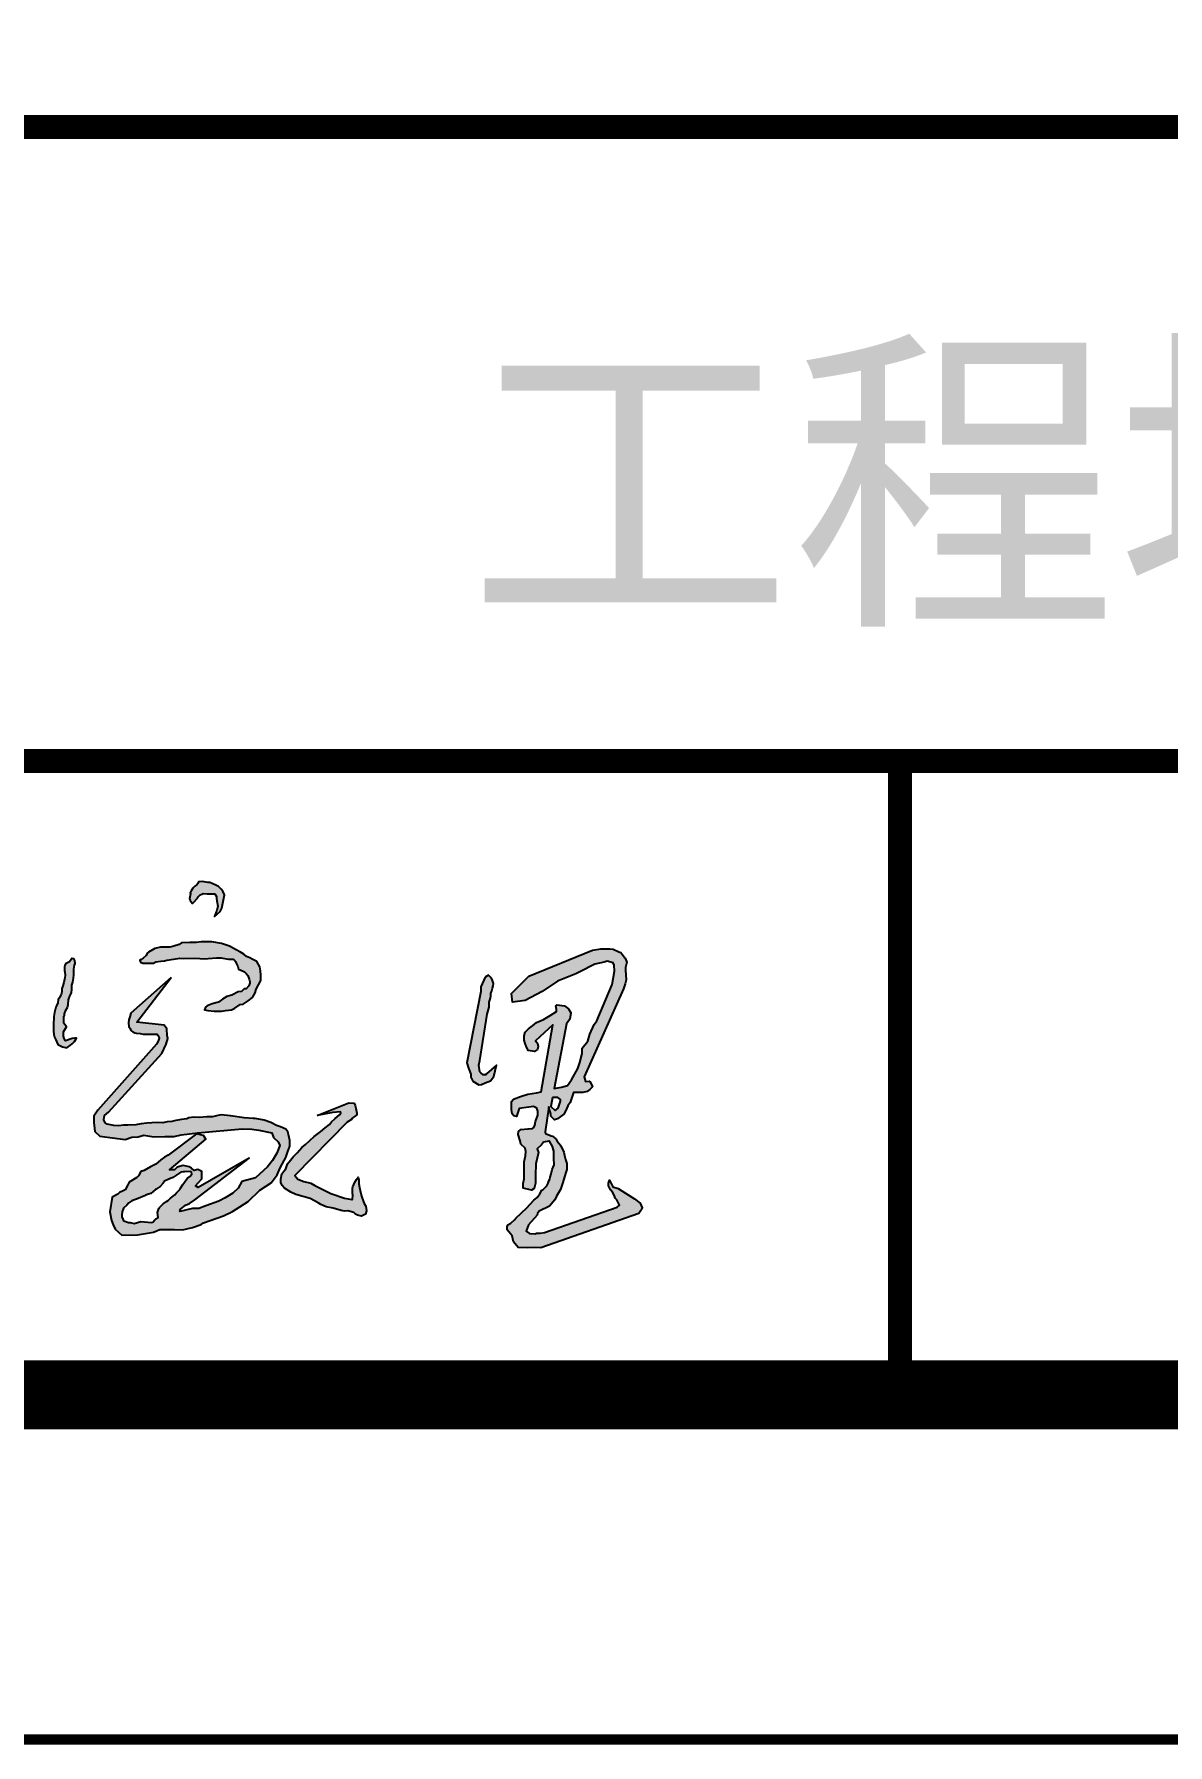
# Model space of a CAD drawing. Header units: millimetres. Extents: x -255 to 9196, y 129 to 426.
# Drawn here: x 2590.05 to 2606.48, y 129.26 to 154.07 of the extents above; entities that cross this region are included whole.
import ezdxf
from ezdxf.enums import TextEntityAlignment as Align

# ---------------------------------------------------------------- set-up
doc = ezdxf.new("R2010")
doc.units = ezdxf.units.MM
doc.layers.add('不打印', color=7, linetype='Continuous', plot=False)
doc.layers.add('地质-图框', color=7, linetype='Continuous')
doc.styles.get("Standard").update_dxf_attribs({"font": 'simfang_0.ttf', "height": 2.5})

msp = doc.modelspace()

# ---------------------------------------------------------------- hatches: boundary and pattern name
h = msp.add_hatch(color=256)
h.paths.add_polyline_path([(2592.74, 141.695), (2592.72, 141.71), (2592.682, 141.73), (2592.638, 141.751), (2592.597, 141.768), (2592.568, 141.768), (2592.489, 141.783), (2592.43, 141.78), (2592.419, 141.757), (2592.404, 141.736), (2592.375, 141.716), (2592.349, 141.687), (2592.325, 141.649), (2592.312, 141.62), (2592.316, 141.605), (2592.302, 141.535), (2592.31, 141.514), (2592.31, 141.505), (2592.319, 141.494), (2592.343, 141.464), (2592.359, 141.48), (2592.418, 141.541), (2592.428, 141.562), (2592.456, 141.59), (2592.477, 141.6), (2592.5, 141.609), (2592.557, 141.606), (2592.61, 141.606), (2592.665, 141.606), (2592.69, 141.568), (2592.69, 141.539), (2592.696, 141.503), (2592.711, 141.425), (2592.696, 141.366), (2592.686, 141.343), (2592.662, 141.278), (2592.744, 141.348), (2592.771, 141.4), (2592.808, 141.59), (2592.784, 141.643), (2592.761, 141.672)])
h.paths.add_polyline_path([(2592.969, 140.797), (2592.879, 140.848), (2592.764, 140.887), (2592.623, 140.912), (2592.551, 140.912), (2592.469, 140.91), (2592.4, 140.902), (2592.305, 140.899), (2592.184, 140.897), (2592.151, 140.871), (2592.074, 140.848), (2592.015, 140.833), (2591.879, 140.83), (2591.797, 140.812), (2591.707, 140.761), (2591.688, 140.747), (2591.67, 140.711), (2591.63, 140.675), (2591.601, 140.655), (2591.581, 140.646), (2591.589, 140.615), (2591.625, 140.602), (2591.779, 140.599), (2591.81, 140.62), (2591.884, 140.628), (2591.938, 140.635), (2591.971, 140.646), (2592.069, 140.658), (2592.158, 140.671), (2592.22, 140.666), (2592.377, 140.671), (2592.523, 140.661), (2592.569, 140.666), (2592.692, 140.677), (2592.756, 140.677), (2592.867, 140.658), (2592.938, 140.658), (2592.954, 140.646), (2592.967, 140.623), (2592.982, 140.592), (2593, 140.551), (2593.01, 140.515), (2593.078, 140.486), (2593.097, 140.474), (2593.123, 140.451), (2593.144, 140.42), (2593.167, 140.366), (2593.174, 140.33), (2593.174, 140.31), (2593.162, 140.274), (2593.12, 140.23), (2593.092, 140.23), (2593.054, 140.189), (2593.008, 140.184), (2592.915, 140.138), (2592.843, 140.115), (2592.777, 140.076), (2592.72, 140.033), (2592.628, 140.01), (2592.556, 139.983), (2592.532, 139.964), (2592.518, 139.923), (2592.566, 139.915), (2592.659, 139.905), (2592.764, 139.905), (2592.823, 139.915), (2592.908, 139.925), (2592.956, 139.948), (2593.033, 140), (2593.077, 140.007), (2593.149, 140.053), (2593.213, 140.1), (2593.251, 140.169), (2593.267, 140.225), (2593.333, 140.351), (2593.336, 140.428), (2593.328, 140.489), (2593.318, 140.548), (2593.277, 140.625), (2593.21, 140.658), (2593.174, 140.676), (2593.126, 140.699), (2593.09, 140.73), (2593.038, 140.758)])
h.paths.add_polyline_path([(2590.593, 140.22), (2590.595, 140.281), (2590.609, 140.326), (2590.62, 140.384), (2590.623, 140.433), (2590.623, 140.481), (2590.623, 140.511), (2590.634, 140.569), (2590.64, 140.597), (2590.637, 140.641), (2590.629, 140.66), (2590.617, 140.663), (2590.598, 140.669), (2590.59, 140.669), (2590.584, 140.652), (2590.558, 140.62), (2590.501, 140.591), (2590.493, 140.566), (2590.49, 140.547), (2590.49, 140.519), (2590.49, 140.494), (2590.493, 140.469), (2590.498, 140.428), (2590.493, 140.386), (2590.49, 140.367), (2590.476, 140.32), (2590.457, 140.259), (2590.451, 140.231), (2590.451, 140.196), (2590.451, 140.184), (2590.437, 140.146), (2590.421, 140.11), (2590.413, 140.096), (2590.396, 140.071), (2590.393, 140.024), (2590.371, 139.982), (2590.363, 139.96), (2590.343, 139.883), (2590.335, 139.827), (2590.332, 139.791), (2590.329, 139.733), (2590.329, 139.65), (2590.329, 139.62), (2590.332, 139.567), (2590.343, 139.529), (2590.36, 139.487), (2590.39, 139.421), (2590.44, 139.399), (2590.46, 139.387), (2590.523, 139.374), (2590.576, 139.412), (2590.601, 139.432), (2590.631, 139.465), (2590.664, 139.514), (2590.637, 139.515), (2590.601, 139.506), (2590.504, 139.473), (2590.482, 139.509), (2590.473, 139.54), (2590.471, 139.573), (2590.473, 139.606), (2590.518, 139.678), (2590.479, 139.731), (2590.479, 139.756), (2590.479, 139.816), (2590.479, 139.83), (2590.487, 139.844), (2590.49, 139.866), (2590.509, 139.919), (2590.529, 139.955), (2590.54, 139.999), (2590.545, 140.068), (2590.559, 140.112), (2590.573, 140.14), (2590.59, 140.176)])
h.paths.add_polyline_path([(2592.032, 140.392), (2591.451, 139.874), (2591.434, 139.82), (2591.419, 139.78), (2591.414, 139.734), (2591.419, 139.683), (2591.439, 139.652), (2591.448, 139.626), (2591.476, 139.603), (2591.505, 139.589), (2591.528, 139.583), (2591.585, 139.578), (2591.63, 139.569), (2591.65, 139.569), (2591.707, 139.569), (2591.773, 139.572), (2591.818, 139.572), (2591.83, 139.572), (2591.855, 139.538), (2591.861, 139.515), (2591.847, 139.467), (2591.821, 139.427), (2590.969, 138.467), (2590.911, 138.382), (2590.911, 138.288), (2590.929, 138.157), (2590.998, 138.093), (2591.369, 138.045), (2591.464, 138.075), (2591.555, 138.081), (2591.638, 138.106), (2591.784, 138.081), (2591.943, 138.087), (2592.077, 138.087), (2592.181, 138.112), (2592.42, 138.142), (2593.062, 138.2), (2593.202, 138.191), (2593.303, 138.179), (2593.493, 138.138), (2593.517, 138.071), (2593.585, 138.009), (2593.609, 137.954), (2593.566, 137.844), (2593.505, 137.74), (2593.432, 137.648), (2593.259, 137.487), (2593.06, 137.432), (2593.006, 137.336), (2592.928, 137.264), (2592.819, 137.197), (2592.723, 137.149), (2592.536, 137.083), (2592.433, 137.041), (2592.343, 137.041), (2592.24, 137.016), (2592.186, 137.004), (2592.162, 136.998), (2592.168, 137.035), (2592.24, 137.089), (2592.3, 137.113), (2592.379, 137.167), (2593.163, 137.77), (2592.427, 137.348), (2592.385, 137.372), (2592.427, 137.414), (2592.481, 137.475), (2592.481, 137.553), (2592.481, 137.577), (2592.421, 137.607), (2592.367, 137.595), (2592.331, 137.625), (2592.294, 137.649), (2592.21, 137.667), (2592.12, 137.643), (2592.083, 137.601), (2592.011, 137.601), (2592.536, 138.047), (2592.505, 138.101), (2592.499, 138.101), (2592.403, 138.125), (2591.993, 137.818), (2591.939, 137.788), (2591.884, 137.746), (2591.812, 137.685), (2591.734, 137.649), (2591.643, 137.595), (2591.595, 137.577), (2591.559, 137.517), (2591.535, 137.493), (2591.426, 137.426), (2591.408, 137.384), (2591.366, 137.312), (2591.336, 137.3), (2591.287, 137.276), (2591.263, 137.252), (2591.179, 137.209), (2591.143, 136.992), (2591.167, 136.866), (2591.191, 136.806), (2591.221, 136.745), (2591.317, 136.655), (2591.547, 136.661), (2591.776, 136.697), (2591.872, 136.739), (2592.083, 136.739), (2592.198, 136.733), (2592.343, 136.769), (2592.469, 136.812), (2592.505, 136.836), (2592.795, 136.938), (2592.922, 136.998), (2593.03, 137.065), (2593.151, 137.143), (2593.32, 137.306), (2593.482, 137.414), (2593.573, 137.529), (2593.621, 137.643), (2593.699, 137.782), (2593.724, 137.867), (2593.755, 137.946), (2593.753, 138.03), (2593.736, 138.117), (2593.728, 138.153), (2593.697, 138.192), (2593.62, 138.229), (2593.56, 138.248), (2593.477, 138.291), (2593.382, 138.324), (2593.254, 138.347), (2593.221, 138.349), (2593.092, 138.358), (2592.895, 138.384), (2592.759, 138.403), (2592.711, 138.393), (2592.632, 138.374), (2592.549, 138.372), (2592.44, 138.364), (2592.365, 138.366), (2592.288, 138.358), (2592.262, 138.345), (2592.185, 138.335), (2592.102, 138.32), (2592.044, 138.306), (2591.974, 138.297), (2591.914, 138.285), (2591.835, 138.289), (2591.754, 138.285), (2591.682, 138.279), (2591.597, 138.271), (2591.524, 138.254), (2591.404, 138.252), (2591.344, 138.25), (2591.273, 138.242), (2591.201, 138.244), (2591.108, 138.264), (2591.077, 138.285), (2591.058, 138.329), (2591.066, 138.389), (2591.124, 138.44), (2591.899, 139.291), (2591.96, 139.426), (2591.985, 139.509), (2591.977, 139.55), (2591.969, 139.65), (2591.935, 139.7), (2591.536, 139.743)])
h.paths.add_polyline_path([(2592.176, 137.567), (2592.207, 137.572), (2592.228, 137.574), (2592.318, 137.577), (2592.329, 137.569), (2592.336, 137.538), (2592.303, 137.507), (2592.272, 137.482), (2592.251, 137.456), (2592.202, 137.389), (2592.169, 137.335), (2592.158, 137.319), (2592.112, 137.271), (2592.086, 137.242), (2592.024, 137.193), (2591.991, 137.16), (2591.965, 137.144), (2591.919, 137.108), (2591.906, 137.095), (2591.867, 137.057), (2591.854, 137.044), (2591.834, 136.982), (2591.844, 136.912), (2591.813, 136.894), (2591.798, 136.879), (2591.769, 136.846), (2591.749, 136.838), (2591.594, 136.853), (2591.496, 136.825), (2591.439, 136.838), (2591.414, 136.838), (2591.347, 136.864), (2591.336, 136.879), (2591.318, 136.923), (2591.318, 136.951), (2591.323, 136.995), (2591.344, 137.049), (2591.39, 137.093), (2591.421, 137.126), (2591.465, 137.155), (2591.555, 137.188), (2591.646, 137.224), (2591.661, 137.237), (2591.705, 137.252), (2591.738, 137.26), (2591.808, 137.317), (2591.818, 137.325), (2591.875, 137.361), (2591.916, 137.41), (2591.937, 137.44), (2592.001, 137.469), (2592.058, 137.492)], flags=16)
h.paths.add_polyline_path([(2594.585, 138.293), (2594.649, 138.334), (2594.656, 138.349), (2594.726, 138.401), (2594.726, 138.425), (2594.711, 138.498), (2594.703, 138.534), (2594.692, 138.562), (2594.686, 138.57), (2594.609, 138.577), (2594.152, 138.392), (2594.378, 138.437), (2594.489, 138.442), (2594.494, 138.423), (2594.473, 138.4), (2594.412, 138.347), (2594.357, 138.297), (2594.328, 138.263), (2594.265, 138.213), (2594.202, 138.16), (2594.107, 138.089), (2593.98, 137.971), (2593.928, 137.928), (2593.859, 137.849), (2593.804, 137.794), (2593.764, 137.742), (2593.719, 137.689), (2593.706, 137.647), (2593.698, 137.62), (2593.667, 137.586), (2593.64, 137.547), (2593.622, 137.468), (2593.625, 137.42), (2593.643, 137.378), (2593.677, 137.339), (2593.769, 137.278), (2593.843, 137.244), (2594.049, 137.186), (2594.167, 137.123), (2594.204, 137.102), (2594.283, 137.068), (2594.383, 137.049), (2594.497, 137.012), (2594.547, 137.004), (2594.597, 137.01), (2594.681, 136.983), (2594.707, 136.962), (2594.734, 136.944), (2594.794, 136.933), (2594.85, 136.96), (2594.865, 137.01), (2594.855, 137.078), (2594.834, 137.115), (2594.821, 137.141), (2594.792, 137.22), (2594.773, 137.304), (2594.763, 137.349), (2594.755, 137.402), (2594.755, 137.452), (2594.747, 137.497), (2594.721, 137.465), (2594.699, 137.426), (2594.668, 137.357), (2594.665, 137.336), (2594.665, 137.307), (2594.665, 137.26), (2594.668, 137.236), (2594.665, 137.176), (2594.655, 137.174), (2594.548, 137.19), (2594.348, 137.259), (2594.118, 137.374), (2594.057, 137.412), (2593.957, 137.435), (2593.873, 137.466), (2593.827, 137.519)])
h.paths.add_polyline_path([(2596.615, 139.861), (2596.645, 139.962), (2596.645, 140.034), (2596.666, 140.094), (2596.67, 140.128), (2596.67, 140.162), (2596.683, 140.2), (2596.695, 140.238), (2596.704, 140.272), (2596.708, 140.306), (2596.695, 140.348), (2596.679, 140.382), (2596.635, 140.424), (2596.589, 140.395), (2596.526, 140.255), (2596.526, 140.191), (2596.322, 139.157), (2596.343, 139.076), (2596.377, 138.992), (2596.377, 138.945), (2596.407, 138.89), (2596.496, 138.835), (2596.534, 138.839), (2596.585, 138.864), (2596.666, 138.894), (2596.712, 138.958), (2596.751, 139.119), (2596.606, 138.996), (2596.598, 138.979), (2596.56, 138.979), (2596.522, 139.008), (2596.509, 139.025), (2596.496, 139.123), (2596.509, 139.187)])
h.paths.add_polyline_path([(2597.635, 140.339), (2597.901, 140.447), (2597.959, 140.476), (2598.175, 140.584), (2598.312, 140.613), (2598.355, 140.627), (2598.441, 140.606), (2598.456, 140.57), (2598.463, 140.483), (2598.427, 140.289), (2598.204, 139.764), (2598.168, 139.713), (2598.103, 139.57), (2598.074, 139.469), (2597.995, 139.368), (2597.995, 139.289), (2597.959, 139.159), (2597.93, 139.073), (2597.837, 138.908), (2597.779, 138.828), (2597.693, 138.8), (2597.585, 138.785), (2597.768, 139.72), (2597.815, 139.79), (2597.829, 139.879), (2597.793, 139.936), (2597.736, 139.98), (2597.628, 139.994), (2597.613, 139.98), (2597.62, 139.928), (2597.621, 139.9), (2597.527, 139.843), (2597.433, 139.785), (2597.333, 139.742), (2597.275, 139.692), (2597.217, 139.649), (2597.167, 139.598), (2597.153, 139.548), (2597.153, 139.483), (2597.167, 139.433), (2597.181, 139.397), (2597.21, 139.332), (2597.304, 139.318), (2597.347, 139.347), (2597.354, 139.39), (2597.347, 139.44), (2597.318, 139.476), (2597.57, 139.706), (2597.401, 138.735), (2597.332, 138.722), (2597.204, 138.699), (2597.099, 138.667), (2596.999, 138.63), (2596.967, 138.594), (2596.967, 138.525), (2596.967, 138.48), (2596.98, 138.416), (2597.003, 138.388), (2597.04, 138.375), (2597.081, 138.493), (2597.287, 138.521), (2597.337, 138.498), (2597.351, 138.452), (2597.351, 138.397), (2597.319, 138.306), (2597.305, 138.251), (2597.291, 138.219), (2597.273, 138.201), (2597.213, 138.196), (2597.204, 138.196), (2597.104, 138.187), (2597.072, 138.16), (2597.063, 138.114), (2597.095, 138.023), (2597.104, 137.973), (2597.168, 137.918), (2597.177, 137.868), (2597.172, 137.808), (2597.154, 137.721), (2597.154, 137.658), (2597.154, 137.543), (2597.154, 137.475), (2597.14, 137.406), (2597.14, 137.338), (2597.259, 137.31), (2597.296, 137.333), (2597.319, 137.411), (2597.319, 137.525), (2597.323, 137.69), (2597.36, 137.854), (2597.341, 137.909), (2597.405, 137.968), (2597.433, 138.005), (2597.511, 138.018), (2597.52, 138.018), (2597.561, 137.941), (2597.584, 137.872), (2597.584, 137.84), (2597.584, 137.772), (2597.588, 137.676), (2597.556, 137.607), (2597.542, 137.543), (2597.529, 137.498), (2597.524, 137.466), (2597.511, 137.443), (2597.501, 137.411), (2597.483, 137.37), (2597.424, 137.315), (2597.41, 137.306), (2597.378, 137.256), (2597.341, 137.201), (2597.291, 137.164), (2597.191, 137.05), (2597.031, 136.9), (2597.017, 136.881), (2596.958, 136.831), (2596.916, 136.804), (2596.907, 136.79), (2596.907, 136.735), (2596.98, 136.648), (2596.999, 136.557), (2597.067, 136.475), (2597.195, 136.47), (2597.296, 136.475), (2597.392, 136.47), (2598.814, 136.968), (2598.843, 137.014), (2598.857, 137.034), (2598.863, 137.054), (2598.834, 137.122), (2598.754, 137.182), (2598.623, 137.265), (2598.517, 137.331), (2598.44, 137.359), (2598.391, 137.453), (2598.374, 137.411), (2598.374, 137.371), (2598.403, 137.313), (2598.431, 137.279), (2598.463, 137.225), (2598.474, 137.191), (2598.497, 137.168), (2598.534, 137.091), (2598.503, 137.062), (2597.445, 136.696), (2597.382, 136.685), (2597.331, 136.685), (2597.311, 136.673), (2597.231, 136.679), (2597.181, 136.712), (2597.214, 136.804), (2597.339, 136.945), (2597.347, 136.97), (2597.372, 137.003), (2597.522, 137.078), (2597.597, 137.17), (2597.621, 137.219), (2597.68, 137.319), (2597.713, 137.419), (2597.754, 137.55), (2597.769, 137.608), (2597.769, 137.697), (2597.754, 137.755), (2597.738, 137.813), (2597.727, 137.861), (2597.685, 137.951), (2597.674, 137.966), (2597.632, 138.019), (2597.611, 138.051), (2597.564, 138.093), (2597.542, 138.098), (2597.463, 138.13), (2597.458, 138.156), (2597.511, 138.518), (2597.522, 138.471), (2597.531, 138.443), (2597.541, 138.41), (2597.541, 138.382), (2597.592, 138.33), (2597.635, 138.344), (2597.654, 138.358), (2597.729, 138.41), (2597.757, 138.462), (2597.786, 138.533), (2597.819, 138.58), (2597.866, 138.726), (2598.002, 138.726), (2598.064, 138.74), (2598.106, 138.768), (2598.144, 138.806), (2598.111, 138.881), (2598.097, 138.89), (2598.04, 138.886), (2598.021, 138.952), (2598.591, 140.228), (2598.615, 140.303), (2598.629, 140.359), (2598.621, 140.499), (2598.621, 140.536), (2598.641, 140.613), (2598.618, 140.673), (2598.567, 140.736), (2598.554, 140.753), (2598.524, 140.767), (2598.443, 140.803), (2598.393, 140.807), (2598.262, 140.807), (2598.141, 140.787), (2597.222, 140.411), (2596.971, 140.16), (2596.982, 140.034), (2597.167, 140.059), (2597.412, 140.188)])
h.paths.add_polyline_path([(2597.561, 138.65), (2597.606, 138.654), (2597.641, 138.65), (2597.677, 138.623), (2597.677, 138.601), (2597.646, 138.498), (2597.601, 138.463), (2597.537, 138.523)], flags=16)

# ---------------------------------------------------------------- linework, layer by layer
at = {"const_width": 0.345}
for points in [[(2556.631, 171.112), (2740.49, 171.112), (2740.49, 134.34), (2556.631, 134.34), (2556.631, 171.112)], [(2556.631, 171.112), (2740.49, 171.112), (2740.49, 134.34), (2556.631, 134.34), (2556.631, 171.112)], [(2556.631, 152.726), (2740.49, 152.726)], [(2556.631, 143.533), (2740.49, 143.533)], [(2579.613, 143.533), (2740.49, 143.533)], [(2602.601, 143.533), (2602.601, 134.34)]]:
    msp.add_lwpolyline(points, dxfattribs=at)
for points in [[(2592.359, 141.48), (2592.418, 141.541), (2592.428, 141.562), (2592.456, 141.59), (2592.477, 141.6), (2592.5, 141.609), (2592.557, 141.606), (2592.61, 141.606), (2592.665, 141.606), (2592.69, 141.568), (2592.69, 141.539), (2592.696, 141.503), (2592.711, 141.425), (2592.696, 141.366), (2592.686, 141.343), (2592.662, 141.278), (2592.744, 141.348), (2592.771, 141.4), (2592.808, 141.59), (2592.784, 141.643), (2592.761, 141.672), (2592.74, 141.695), (2592.72, 141.71), (2592.682, 141.73), (2592.638, 141.751), (2592.597, 141.768), (2592.568, 141.768), (2592.489, 141.783), (2592.43, 141.78), (2592.419, 141.757), (2592.404, 141.736), (2592.375, 141.716), (2592.349, 141.687), (2592.325, 141.649), (2592.312, 141.62), (2592.316, 141.605), (2592.302, 141.535), (2592.31, 141.514), (2592.31, 141.505), (2592.319, 141.494), (2592.343, 141.464), (2592.359, 141.48)], [(2591.625, 140.602), (2591.779, 140.599), (2591.81, 140.62), (2591.884, 140.628), (2591.938, 140.635), (2591.971, 140.646), (2592.069, 140.658), (2592.158, 140.671), (2592.22, 140.666), (2592.377, 140.671), (2592.523, 140.661), (2592.569, 140.666), (2592.692, 140.677), (2592.756, 140.677), (2592.867, 140.658), (2592.938, 140.658), (2592.954, 140.646), (2592.967, 140.623), (2592.982, 140.592), (2593, 140.551), (2593.01, 140.515), (2593.078, 140.486), (2593.097, 140.474), (2593.123, 140.451), (2593.144, 140.42), (2593.167, 140.366), (2593.174, 140.33), (2593.174, 140.31), (2593.162, 140.274), (2593.12, 140.23), (2593.092, 140.23), (2593.054, 140.189), (2593.008, 140.184), (2592.915, 140.138), (2592.843, 140.115), (2592.777, 140.076), (2592.72, 140.033), (2592.628, 140.01), (2592.556, 139.983), (2592.532, 139.964), (2592.518, 139.923), (2592.566, 139.915), (2592.659, 139.905), (2592.764, 139.905), (2592.823, 139.915), (2592.908, 139.925), (2592.956, 139.948), (2593.033, 140), (2593.077, 140.007), (2593.149, 140.053), (2593.213, 140.1), (2593.251, 140.169), (2593.267, 140.225), (2593.333, 140.351), (2593.336, 140.428), (2593.328, 140.489), (2593.318, 140.548), (2593.277, 140.625), (2593.21, 140.658), (2593.174, 140.676), (2593.126, 140.699), (2593.09, 140.73), (2593.038, 140.758), (2592.969, 140.797), (2592.879, 140.848), (2592.764, 140.887), (2592.623, 140.912), (2592.551, 140.912), (2592.469, 140.91), (2592.4, 140.902), (2592.305, 140.899), (2592.184, 140.897), (2592.151, 140.871), (2592.074, 140.848), (2592.015, 140.833), (2591.879, 140.83), (2591.797, 140.812), (2591.707, 140.761), (2591.688, 140.747), (2591.67, 140.711), (2591.63, 140.675), (2591.601, 140.655), (2591.581, 140.646), (2591.589, 140.615), (2591.625, 140.602)], [(2590.552, 140.617), (2590.501, 140.591), (2590.493, 140.566), (2590.49, 140.547), (2590.49, 140.519), (2590.49, 140.494), (2590.493, 140.469), (2590.498, 140.428), (2590.493, 140.386), (2590.49, 140.367), (2590.476, 140.32), (2590.457, 140.259), (2590.451, 140.231), (2590.451, 140.196), (2590.451, 140.184), (2590.437, 140.146), (2590.421, 140.11), (2590.413, 140.096), (2590.396, 140.071), (2590.393, 140.024), (2590.371, 139.982), (2590.363, 139.96), (2590.343, 139.883), (2590.335, 139.827), (2590.332, 139.791), (2590.329, 139.733), (2590.329, 139.65), (2590.329, 139.62), (2590.332, 139.567), (2590.343, 139.529), (2590.36, 139.487), (2590.39, 139.421), (2590.44, 139.399), (2590.46, 139.387), (2590.523, 139.374), (2590.576, 139.412), (2590.601, 139.432), (2590.631, 139.465), (2590.664, 139.514), (2590.637, 139.515), (2590.601, 139.506), (2590.504, 139.473), (2590.482, 139.509), (2590.473, 139.54), (2590.471, 139.573), (2590.473, 139.606), (2590.518, 139.678), (2590.479, 139.731), (2590.479, 139.756), (2590.479, 139.816), (2590.479, 139.83), (2590.487, 139.844), (2590.49, 139.866), (2590.509, 139.919), (2590.529, 139.955), (2590.54, 139.999), (2590.545, 140.068), (2590.559, 140.112), (2590.573, 140.14), (2590.59, 140.176), (2590.593, 140.22), (2590.595, 140.281), (2590.609, 140.326), (2590.62, 140.384), (2590.623, 140.433), (2590.623, 140.481), (2590.623, 140.511), (2590.634, 140.569), (2590.64, 140.597), (2590.637, 140.641), (2590.629, 140.66), (2590.617, 140.663), (2590.598, 140.669), (2590.59, 140.669), (2590.584, 140.652), (2590.559, 140.622), (2590.552, 140.617)], [(2596.971, 140.16), (2597.222, 140.411), (2598.141, 140.787), (2598.262, 140.807), (2598.393, 140.807), (2598.443, 140.803), (2598.524, 140.767), (2598.554, 140.753), (2598.567, 140.736), (2598.618, 140.673), (2598.641, 140.613), (2598.621, 140.536), (2598.621, 140.499), (2598.629, 140.359), (2598.615, 140.303), (2598.591, 140.228), (2598.021, 138.952), (2598.04, 138.886), (2598.097, 138.89), (2598.111, 138.881), (2598.144, 138.806), (2598.106, 138.768), (2598.064, 138.74), (2598.002, 138.726), (2597.866, 138.726), (2597.819, 138.58), (2597.786, 138.533), (2597.757, 138.462), (2597.729, 138.41), (2597.654, 138.358), (2597.635, 138.344), (2597.592, 138.33), (2597.541, 138.382), (2597.541, 138.41), (2597.531, 138.443), (2597.522, 138.471), (2597.512, 138.514), (2597.511, 138.515), (2597.458, 138.156), (2597.463, 138.13), (2597.542, 138.098), (2597.564, 138.093), (2597.611, 138.051), (2597.632, 138.019), (2597.674, 137.966), (2597.685, 137.951), (2597.727, 137.861), (2597.738, 137.813), (2597.754, 137.755), (2597.769, 137.697), (2597.769, 137.608), (2597.754, 137.55), (2597.713, 137.419), (2597.68, 137.319), (2597.621, 137.219), (2597.597, 137.17), (2597.522, 137.078), (2597.372, 137.003), (2597.347, 136.97), (2597.339, 136.945), (2597.214, 136.804), (2597.181, 136.712), (2597.231, 136.679), (2597.311, 136.673), (2597.331, 136.685), (2597.382, 136.685), (2597.445, 136.696), (2598.503, 137.062), (2598.534, 137.091), (2598.497, 137.168), (2598.474, 137.191), (2598.463, 137.225), (2598.431, 137.279), (2598.403, 137.313), (2598.374, 137.371), (2598.374, 137.411), (2598.391, 137.453), (2598.44, 137.359), (2598.517, 137.331), (2598.623, 137.265), (2598.754, 137.182), (2598.834, 137.122), (2598.863, 137.054), (2598.857, 137.034), (2598.843, 137.014), (2598.814, 136.968), (2597.392, 136.47), (2597.296, 136.475), (2597.195, 136.47), (2597.067, 136.475), (2596.999, 136.557), (2596.98, 136.648), (2596.907, 136.735), (2596.907, 136.79), (2596.916, 136.804), (2596.958, 136.831), (2597.017, 136.881), (2597.031, 136.9), (2597.191, 137.05), (2597.291, 137.164), (2597.341, 137.201), (2597.378, 137.256), (2597.41, 137.306), (2597.424, 137.315), (2597.483, 137.37), (2597.501, 137.411), (2597.511, 137.443), (2597.524, 137.466), (2597.529, 137.498), (2597.542, 137.543), (2597.556, 137.607), (2597.588, 137.676), (2597.584, 137.772), (2597.584, 137.84), (2597.584, 137.872), (2597.561, 137.941), (2597.52, 138.018), (2597.511, 138.018), (2597.433, 138.005), (2597.405, 137.968), (2597.341, 137.909), (2597.36, 137.854), (2597.323, 137.69), (2597.319, 137.525), (2597.319, 137.411), (2597.296, 137.333), (2597.259, 137.31), (2597.14, 137.338), (2597.14, 137.406), (2597.154, 137.475), (2597.154, 137.543), (2597.154, 137.658), (2597.154, 137.721), (2597.172, 137.808), (2597.177, 137.868), (2597.168, 137.918), (2597.104, 137.973), (2597.095, 138.023), (2597.063, 138.114), (2597.072, 138.16), (2597.104, 138.187), (2597.204, 138.196), (2597.213, 138.196), (2597.273, 138.201), (2597.291, 138.219), (2597.305, 138.251), (2597.319, 138.306), (2597.351, 138.397), (2597.351, 138.452), (2597.337, 138.498), (2597.287, 138.521), (2597.081, 138.493), (2597.04, 138.375), (2597.003, 138.388), (2596.98, 138.416), (2596.967, 138.48), (2596.967, 138.525), (2596.967, 138.594), (2596.999, 138.63), (2597.099, 138.667), (2597.204, 138.699), (2597.332, 138.722), (2597.401, 138.735), (2597.57, 139.706), (2597.318, 139.476), (2597.347, 139.44), (2597.354, 139.39), (2597.347, 139.347), (2597.304, 139.318), (2597.21, 139.332), (2597.181, 139.397), (2597.167, 139.433), (2597.153, 139.483), (2597.153, 139.548), (2597.167, 139.598), (2597.217, 139.649), (2597.275, 139.692), (2597.333, 139.742), (2597.433, 139.785), (2597.527, 139.843), (2597.621, 139.9), (2597.62, 139.928), (2597.613, 139.98), (2597.628, 139.994), (2597.736, 139.98), (2597.793, 139.936), (2597.829, 139.879), (2597.815, 139.79), (2597.768, 139.72), (2597.585, 138.785), (2597.693, 138.8), (2597.779, 138.828), (2597.837, 138.908), (2597.93, 139.073), (2597.959, 139.159), (2597.995, 139.289), (2597.995, 139.368), (2598.074, 139.469), (2598.103, 139.57), (2598.168, 139.713), (2598.204, 139.764), (2598.427, 140.289), (2598.463, 140.483), (2598.456, 140.57), (2598.441, 140.606), (2598.355, 140.627), (2598.312, 140.613), (2598.175, 140.584), (2597.959, 140.476), (2597.901, 140.447), (2597.635, 140.339), (2597.412, 140.188), (2597.167, 140.059), (2596.982, 140.034), (2596.971, 140.16)], [(2596.589, 140.395), (2596.526, 140.255), (2596.526, 140.191), (2596.322, 139.157), (2596.343, 139.076), (2596.377, 138.992), (2596.377, 138.945), (2596.407, 138.89), (2596.496, 138.835), (2596.534, 138.839), (2596.585, 138.864), (2596.585, 138.864), (2596.666, 138.894), (2596.712, 138.958), (2596.751, 139.119), (2596.606, 138.996), (2596.598, 138.979), (2596.56, 138.979), (2596.522, 139.008), (2596.509, 139.025), (2596.496, 139.123), (2596.509, 139.187), (2596.615, 139.861), (2596.645, 139.962), (2596.645, 140.034), (2596.666, 140.094), (2596.67, 140.128), (2596.67, 140.162), (2596.683, 140.2), (2596.695, 140.238), (2596.704, 140.272), (2596.708, 140.306), (2596.695, 140.348), (2596.679, 140.382), (2596.635, 140.424), (2596.635, 140.424), (2596.589, 140.395)], [(2592.032, 140.392), (2591.451, 139.874), (2591.434, 139.82), (2591.419, 139.78), (2591.414, 139.734), (2591.419, 139.683), (2591.439, 139.652), (2591.448, 139.626), (2591.476, 139.603), (2591.505, 139.589), (2591.528, 139.583), (2591.585, 139.578), (2591.63, 139.569), (2591.65, 139.569), (2591.707, 139.569), (2591.773, 139.572), (2591.818, 139.572), (2591.83, 139.572), (2591.855, 139.538), (2591.861, 139.515), (2591.847, 139.467), (2591.821, 139.427), (2590.969, 138.467), (2590.911, 138.382), (2590.911, 138.288), (2590.929, 138.157), (2590.998, 138.093), (2591.369, 138.045), (2591.464, 138.075), (2591.555, 138.081), (2591.638, 138.106), (2591.784, 138.081), (2591.943, 138.087), (2592.077, 138.087), (2592.181, 138.112), (2592.42, 138.142), (2593.062, 138.2), (2593.202, 138.191), (2593.303, 138.179), (2593.493, 138.138), (2593.517, 138.071), (2593.585, 138.009), (2593.609, 137.954), (2593.566, 137.844), (2593.505, 137.74), (2593.432, 137.648), (2593.259, 137.487), (2593.06, 137.432), (2593.006, 137.336), (2592.928, 137.264), (2592.819, 137.197), (2592.723, 137.149), (2592.536, 137.083), (2592.433, 137.041), (2592.343, 137.041), (2592.24, 137.016), (2592.186, 137.004), (2592.162, 136.998), (2592.168, 137.035), (2592.24, 137.089), (2592.3, 137.113), (2592.379, 137.167), (2593.163, 137.77), (2592.427, 137.348), (2592.385, 137.372), (2592.427, 137.414), (2592.481, 137.475), (2592.481, 137.553), (2592.481, 137.577), (2592.421, 137.607), (2592.367, 137.595), (2592.331, 137.625), (2592.294, 137.649), (2592.21, 137.667), (2592.12, 137.643), (2592.083, 137.601), (2592.011, 137.601), (2592.536, 138.047), (2592.505, 138.101), (2592.499, 138.101), (2592.403, 138.125), (2591.993, 137.818), (2591.939, 137.788), (2591.884, 137.746), (2591.812, 137.685), (2591.734, 137.649), (2591.643, 137.595), (2591.595, 137.577), (2591.559, 137.517), (2591.535, 137.493), (2591.426, 137.426), (2591.408, 137.384), (2591.366, 137.312), (2591.336, 137.3), (2591.287, 137.276), (2591.263, 137.252), (2591.179, 137.209), (2591.143, 136.992), (2591.167, 136.866), (2591.191, 136.806), (2591.221, 136.745), (2591.317, 136.655), (2591.547, 136.661), (2591.776, 136.697), (2591.872, 136.739), (2592.083, 136.739), (2592.198, 136.733), (2592.343, 136.769), (2592.469, 136.812), (2592.505, 136.836), (2592.795, 136.938), (2592.922, 136.998), (2593.03, 137.065), (2593.151, 137.143), (2593.32, 137.306), (2593.482, 137.414), (2593.573, 137.529), (2593.621, 137.643), (2593.699, 137.782), (2593.724, 137.867), (2593.755, 137.946), (2593.753, 138.03), (2593.736, 138.117), (2593.728, 138.153), (2593.697, 138.192), (2593.62, 138.229), (2593.56, 138.248), (2593.477, 138.291), (2593.382, 138.324), (2593.254, 138.347), (2593.221, 138.349), (2593.092, 138.358), (2592.895, 138.384), (2592.759, 138.403), (2592.711, 138.393), (2592.632, 138.374), (2592.549, 138.372), (2592.44, 138.364), (2592.365, 138.366), (2592.288, 138.358), (2592.262, 138.345), (2592.185, 138.335), (2592.102, 138.32), (2592.044, 138.306), (2591.974, 138.297), (2591.914, 138.285), (2591.835, 138.289), (2591.754, 138.285), (2591.682, 138.279), (2591.597, 138.271), (2591.524, 138.254), (2591.404, 138.252), (2591.344, 138.25), (2591.273, 138.242), (2591.201, 138.244), (2591.108, 138.264), (2591.077, 138.285), (2591.058, 138.329), (2591.066, 138.389), (2591.124, 138.44), (2591.899, 139.291), (2591.96, 139.426), (2591.985, 139.509), (2591.977, 139.55), (2591.969, 139.65), (2591.935, 139.7), (2591.536, 139.743), (2592.032, 140.392)], [(2594.152, 138.392), (2594.609, 138.577), (2594.686, 138.57), (2594.692, 138.562), (2594.703, 138.534), (2594.711, 138.498), (2594.726, 138.425), (2594.726, 138.401), (2594.656, 138.349), (2594.649, 138.334), (2594.585, 138.293), (2593.827, 137.519), (2593.873, 137.466), (2593.957, 137.435), (2594.057, 137.412), (2594.118, 137.374), (2594.348, 137.259), (2594.548, 137.19), (2594.655, 137.174), (2594.665, 137.176), (2594.668, 137.236), (2594.665, 137.26), (2594.665, 137.307), (2594.665, 137.336), (2594.668, 137.357), (2594.699, 137.426), (2594.721, 137.465), (2594.747, 137.497), (2594.755, 137.452), (2594.755, 137.402), (2594.763, 137.349), (2594.773, 137.304), (2594.792, 137.22), (2594.821, 137.141), (2594.834, 137.115), (2594.855, 137.078), (2594.865, 137.01), (2594.85, 136.96), (2594.794, 136.933), (2594.734, 136.944), (2594.707, 136.962), (2594.681, 136.983), (2594.597, 137.01), (2594.547, 137.004), (2594.497, 137.012), (2594.383, 137.049), (2594.283, 137.068), (2594.204, 137.102), (2594.167, 137.123), (2594.049, 137.186), (2593.843, 137.244), (2593.769, 137.278), (2593.677, 137.339), (2593.643, 137.378), (2593.625, 137.42), (2593.622, 137.468), (2593.64, 137.547), (2593.667, 137.586), (2593.698, 137.62), (2593.706, 137.647), (2593.719, 137.689), (2593.764, 137.742), (2593.804, 137.794), (2593.859, 137.849), (2593.928, 137.928), (2593.98, 137.971), (2594.107, 138.089), (2594.202, 138.16), (2594.265, 138.213), (2594.328, 138.263), (2594.357, 138.297), (2594.412, 138.347), (2594.473, 138.4), (2594.494, 138.423), (2594.489, 138.442), (2594.378, 138.437), (2594.152, 138.392)], [(2597.561, 138.65), (2597.537, 138.523), (2597.601, 138.463), (2597.646, 138.498), (2597.677, 138.601), (2597.677, 138.623), (2597.641, 138.65), (2597.606, 138.654), (2597.561, 138.65)], [(2592.176, 137.567), (2592.058, 137.492), (2592.001, 137.469), (2591.937, 137.44), (2591.916, 137.41), (2591.875, 137.361), (2591.818, 137.325), (2591.808, 137.317), (2591.738, 137.26), (2591.705, 137.252), (2591.661, 137.237), (2591.646, 137.224), (2591.555, 137.188), (2591.465, 137.155), (2591.421, 137.126), (2591.39, 137.093), (2591.344, 137.049), (2591.323, 136.995), (2591.318, 136.951), (2591.318, 136.923), (2591.336, 136.879), (2591.347, 136.864), (2591.414, 136.838), (2591.439, 136.838), (2591.496, 136.825), (2591.594, 136.853), (2591.749, 136.838), (2591.769, 136.846), (2591.798, 136.879), (2591.813, 136.894), (2591.844, 136.912), (2591.834, 136.982), (2591.854, 137.044), (2591.867, 137.057), (2591.906, 137.095), (2591.919, 137.108), (2591.965, 137.144), (2591.991, 137.16), (2592.024, 137.193), (2592.086, 137.242), (2592.112, 137.271), (2592.158, 137.319), (2592.169, 137.335), (2592.202, 137.389), (2592.251, 137.456), (2592.272, 137.482), (2592.303, 137.507), (2592.336, 137.538), (2592.329, 137.569), (2592.318, 137.577), (2592.228, 137.574), (2592.207, 137.572), (2592.176, 137.567)]]:
    msp.add_lwpolyline(points)
at = {"layer": '不打印', "linetype": 'Continuous', "const_width": 0.15}
msp.add_lwpolyline([(2325.49, 129.34), (2745.49, 129.34), (2745.49, 426.34), (2325.49, 426.34), (2325.49, 129.34)], dxfattribs=at)
at = {"layer": '地质-图框', "linetype": 'Continuous', "const_width": 1}
msp.add_lwpolyline([(2330.49, 134.34), (2740.49, 134.34), (2740.49, 421.34), (2330.49, 421.34), (2330.49, 134.34), (2740.49, 134.34)], dxfattribs=at)

# ---------------------------------------------------------------- texts
msp.add_text('工程地质剖面图', height=3.4474).set_placement((2612.794, 145.845), align=Align.CENTER)

doc.saveas('drawing.dxf')
